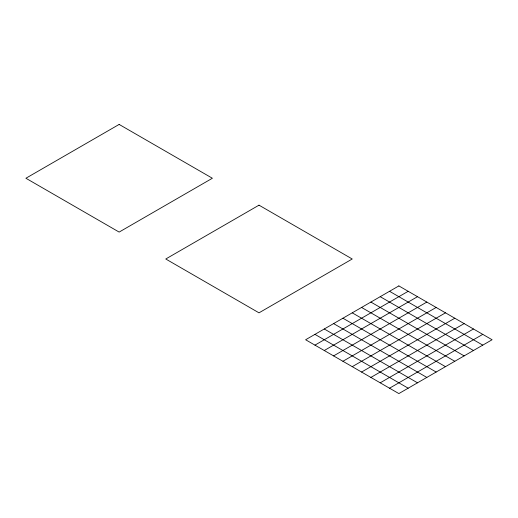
<?xml version="1.0" encoding="UTF-8"?>
<svg xmlns="http://www.w3.org/2000/svg" width="518" height="518" viewBox="0 0 518 518"><rect width="100%" height="100%" fill="white"/><g stroke="black" fill="none" stroke-linecap="round" stroke-linejoin="round"><path stroke-width="0.78" d="M314.944 345.13L408.184 291.297M324.268 350.511L417.508 296.684M333.592 355.898L426.832 302.065M342.916 361.279L436.156 307.446M352.24 366.666L445.48 312.833M361.564 372.047L454.804 318.214M370.888 377.428L464.128 323.601M380.212 382.815L473.452 328.982M389.536 388.196L482.776 334.363M389.536 291.297L482.776 345.13M380.212 296.684L473.452 350.511M370.888 302.065L464.128 355.898M361.564 307.446L454.804 361.279M352.24 312.833L445.48 366.666M342.916 318.214L436.156 372.047M333.592 323.601L426.832 377.428M324.268 328.982L417.508 382.815M314.944 334.363L408.184 388.196M119.14 124.424L25.9 178.25L119.14 232.083L212.38 178.25L119.14 124.424M259 205.167L165.76 259L259 312.833L352.24 259L259 205.167M398.86 285.917L305.62 339.75L398.86 393.576L492.1 339.75L398.86 285.917"/></g></svg>
